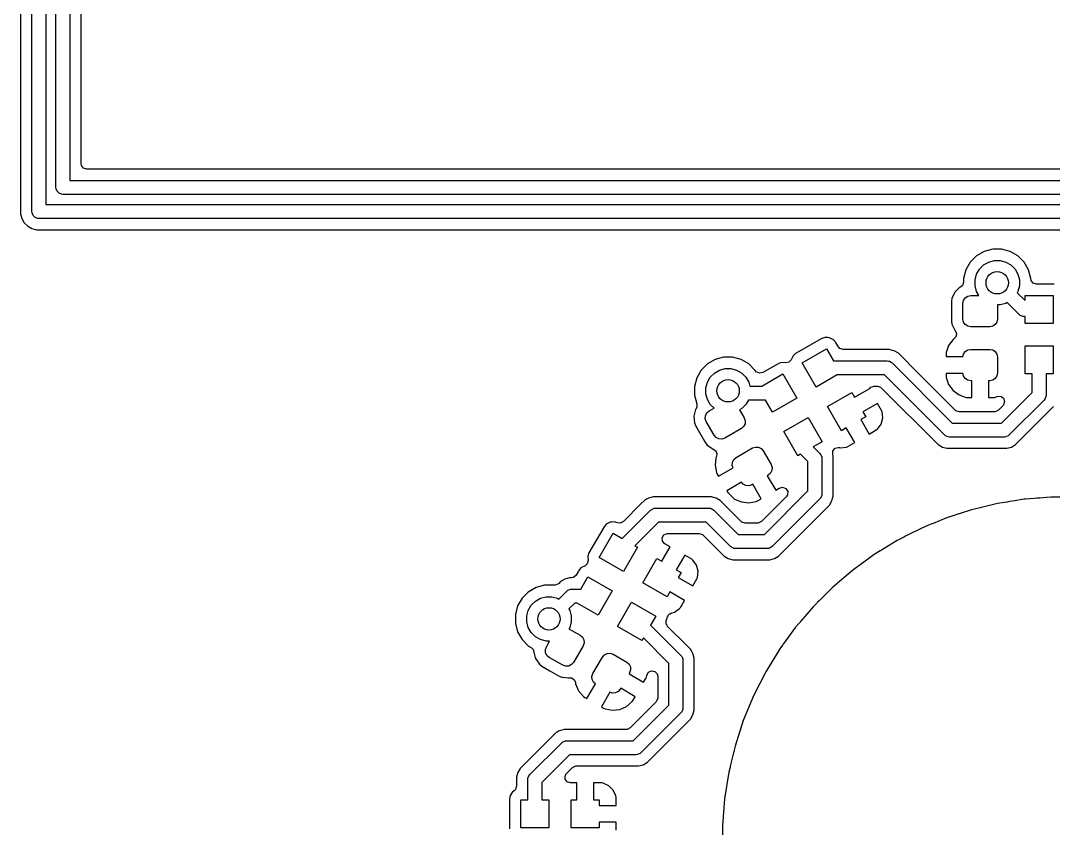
# Model space of a CAD drawing. Extents: x 0.79 to 7.64, y -5.35 to -0.98.
# Drawn here: x 6.432 to 7.158, y -4.874 to -4.307 of the extents above; entities that cross this region are included whole.
import ezdxf

# ---------------------------------------------------------------- set-up
doc = ezdxf.new("R2010")
doc.units = 0
doc.header["$MEASUREMENT"] = 0
doc.layers.add('BLACK', color=7, linetype='CONTINUOUS')

msp = doc.modelspace()

# ---------------------------------------------------------------- linework, layer by layer
at = {"layer": 'BLACK', "linetype": 'CONTINUOUS'}
for p, q in [((6.43207, -3.28178), (6.43207, -4.43926)), ((6.43996, -4.44094), (6.43996, -3.28346)), ((6.4498, -3.28839), (6.4498, -4.43602)), ((6.45689, -4.42402), (6.45689, -3.30039)), ((6.46673, -3.30531), (6.46673, -4.41909)), ((6.47463, -4.4073), (6.47463, -3.31711)), ((6.47482, -4.40851), (6.47463, -4.4073)), ((6.47623, -4.41046), (6.47482, -4.40851)), ((6.47852, -4.4112), (6.47623, -4.41046)), ((7.35484, -4.4112), (6.47852, -4.4112)), ((6.45698, -4.42498), (6.45689, -4.42402)), ((6.45772, -4.42675), (6.45698, -4.42498)), ((6.46673, -4.41909), (7.35315, -4.41909)), ((6.45908, -4.42811), (6.45772, -4.42675)), ((6.46085, -4.42884), (6.45908, -4.42811)), ((6.46181, -4.42894), (6.46085, -4.42884)), ((7.35111, -4.42894), (6.46181, -4.42894)), ((6.43207, -4.43926), (6.43207, -4.44263)), ((6.4498, -4.43602), (7.34614, -4.43602)), ((6.43207, -4.44263), (6.43294, -4.44589)), ((6.43294, -4.44589), (6.43463, -4.44881)), ((6.44006, -4.4419), (6.43996, -4.44094)), ((6.44079, -4.44368), (6.44006, -4.4419)), ((6.44215, -4.44504), (6.44079, -4.44368)), ((6.44392, -4.44577), (6.44215, -4.44504)), ((6.44488, -4.44587), (6.44392, -4.44577)), ((7.3441, -4.44587), (6.44488, -4.44587)), ((6.43463, -4.44881), (6.43701, -4.4512)), ((6.43701, -4.4512), (6.43994, -4.45289)), ((6.43994, -4.45289), (6.44319, -4.45376)), ((6.44319, -4.45376), (7.33921, -4.45376)), ((7.10914, -4.46899), (7.10375, -4.4721)), ((7.11515, -4.46737), (7.10914, -4.46899)), ((7.12137, -4.46737), (7.11515, -4.46737)), ((7.12739, -4.46899), (7.12137, -4.46737)), ((7.13278, -4.4721), (7.12739, -4.46899)), ((7.09934, -4.4765), (7.09623, -4.48189)), ((7.10375, -4.4721), (7.09934, -4.4765)), ((7.10867, -4.47852), (7.11224, -4.47647)), ((7.11224, -4.47647), (7.11621, -4.4754)), ((7.11621, -4.4754), (7.12032, -4.4754)), ((7.12032, -4.4754), (7.12429, -4.47647)), ((7.12429, -4.47647), (7.12785, -4.47852)), ((7.13718, -4.4765), (7.13278, -4.4721)), ((7.14029, -4.48189), (7.13718, -4.4765)), ((7.09623, -4.48189), (7.09462, -4.4879)), ((7.10371, -4.48499), (7.10577, -4.48143)), ((7.10577, -4.48143), (7.10867, -4.47852)), ((7.12785, -4.47852), (7.13076, -4.48143)), ((7.13076, -4.48143), (7.13281, -4.48499)), ((7.1419, -4.4879), (7.14029, -4.48189)), ((7.09462, -4.49056), (7.09388, -4.49285)), ((7.09462, -4.4879), (7.09462, -4.49056)), ((7.10265, -4.48896), (7.10371, -4.48499)), ((7.10265, -4.49307), (7.10265, -4.48896)), ((7.13281, -4.48499), (7.13388, -4.48896)), ((7.13388, -4.48896), (7.13388, -4.49307)), ((7.1419, -4.48821), (7.1419, -4.4879)), ((7.1419, -4.4879), (7.1419, -4.4879)), ((7.14209, -4.48941), (7.1419, -4.48821)), ((7.14351, -4.49136), (7.14209, -4.48941)), ((7.1458, -4.49211), (7.14351, -4.49136)), ((7.08846, -4.4977), (7.08646, -4.50199)), ((7.0918, -4.49436), (7.08846, -4.4977)), ((7.09237, -4.49409), (7.0918, -4.49436)), ((7.09388, -4.49285), (7.09237, -4.49409)), ((7.10371, -4.49704), (7.10265, -4.49307)), ((7.10542, -4.5), (7.10371, -4.49704)), ((7.13281, -4.49704), (7.13224, -4.49803)), ((7.13224, -4.49803), (7.1378, -4.50359)), ((7.13388, -4.49307), (7.13281, -4.49704)), ((7.15826, -4.49211), (7.1458, -4.49211)), ((7.08646, -4.50199), (7.0862, -4.50394)), ((7.0862, -4.50394), (7.0862, -4.51811)), ((7.08646, -4.50199), (7.08646, -4.50199)), ((7.09409, -4.50551), (7.09451, -4.5034)), ((7.09409, -4.51654), (7.09409, -4.50551)), ((7.09451, -4.5034), (7.09571, -4.50161)), ((7.09571, -4.50161), (7.0975, -4.50042)), ((7.0975, -4.50042), (7.09961, -4.5)), ((7.09961, -4.5), (7.10542, -4.5)), ((7.12429, -4.50556), (7.12032, -4.50663)), ((7.12528, -4.50499), (7.12429, -4.50556)), ((7.13361, -4.51332), (7.12528, -4.50499)), ((7.1378, -4.50359), (7.1378, -4.5)), ((7.1378, -4.5), (7.15748, -4.5)), ((7.15748, -4.5), (7.15748, -4.51969)), ((7.12032, -4.50663), (7.1185, -4.50663)), ((7.1185, -4.50663), (7.1185, -4.51654)), ((7.13435, -4.51393), (7.13361, -4.51332)), ((7.0862, -4.51811), (7.0862, -4.51811)), ((7.0862, -4.51811), (7.08646, -4.52006)), ((7.08646, -4.52006), (7.08646, -4.52006)), ((7.08646, -4.52006), (7.08846, -4.52434)), ((7.09451, -4.51864), (7.09409, -4.51654)), ((7.09571, -4.52043), (7.09451, -4.51864)), ((7.0975, -4.52163), (7.09571, -4.52043)), ((7.11689, -4.52043), (7.1151, -4.52163)), ((7.11808, -4.51864), (7.11689, -4.52043)), ((7.1185, -4.51654), (7.11808, -4.51864)), ((7.13561, -4.51445), (7.13435, -4.51393)), ((7.13435, -4.51393), (7.13435, -4.51393)), ((7.13613, -4.51467), (7.13561, -4.51445)), ((7.13709, -4.51476), (7.13613, -4.51467)), ((7.13613, -4.51467), (7.13613, -4.51467)), ((7.1378, -4.51476), (7.13709, -4.51476)), ((7.1378, -4.51969), (7.1378, -4.51476)), ((7.15748, -4.51969), (7.1378, -4.51969)), ((7.08846, -4.52434), (7.08846, -4.52434)), ((7.08846, -4.52434), (7.08846, -4.52434)), ((7.08846, -4.52434), (7.08851, -4.5244)), ((7.08851, -4.5244), (7.08856, -4.52449)), ((7.08856, -4.52449), (7.08865, -4.52462)), ((7.08865, -4.52462), (7.08863, -4.52464)), ((7.08863, -4.52464), (7.08961, -4.52655)), ((7.08961, -4.52655), (7.08923, -4.52892)), ((7.09961, -4.52205), (7.0975, -4.52163)), ((7.11299, -4.52205), (7.09961, -4.52205)), ((7.1151, -4.52163), (7.11299, -4.52205)), ((6.995, -4.53016), (6.97661, -4.54078)), ((6.99723, -4.5294), (6.995, -4.53016)), ((6.99931, -4.52954), (6.99723, -4.5294)), ((6.99723, -4.5294), (6.99723, -4.5294)), ((7.00036, -4.52961), (6.99931, -4.52954)), ((7.00318, -4.531), (7.00036, -4.52961)), ((7.00436, -4.53235), (7.00318, -4.531)), ((7.00472, -4.53276), (7.00436, -4.53235)), ((7.00519, -4.53357), (7.00472, -4.53276)), ((7.00663, -4.53607), (7.00519, -4.53357)), ((7.08722, -4.53092), (7.08412, -4.53512)), ((7.08807, -4.53029), (7.08722, -4.53092)), ((7.08722, -4.53092), (7.08722, -4.53092)), ((7.08923, -4.52892), (7.08807, -4.53029)), ((6.97484, -4.54233), (6.97419, -4.54366)), ((6.97661, -4.54078), (6.97484, -4.54233)), ((6.98123, -4.54723), (6.99828, -4.53738)), ((6.99828, -4.53738), (7.0032, -4.54591)), ((7.00771, -4.53727), (7.00663, -4.53607)), ((7.01001, -4.53801), (7.00771, -4.53727)), ((7.04267, -4.53801), (7.01001, -4.53801)), ((7.04467, -4.53855), (7.04267, -4.53801)), ((7.04267, -4.53801), (7.04267, -4.53801)), ((7.04593, -4.53889), (7.04467, -4.53855)), ((7.04885, -4.54057), (7.04593, -4.53889)), ((7.04593, -4.53889), (7.04593, -4.53889)), ((7.04885, -4.54057), (7.04885, -4.54057)), ((7.06301, -4.55472), (7.04886, -4.54057)), ((7.04886, -4.54057), (7.04885, -4.54057)), ((7.08239, -4.54005), (7.08228, -4.54122)), ((7.08228, -4.54122), (7.08228, -4.54291)), ((7.08412, -4.53512), (7.08239, -4.54005)), ((7.09417, -4.54291), (7.09451, -4.5412)), ((7.09451, -4.5412), (7.09571, -4.53941)), ((7.09571, -4.53941), (7.0975, -4.53821)), ((7.0975, -4.53821), (7.09961, -4.5378)), ((7.09961, -4.5378), (7.11299, -4.5378)), ((7.11299, -4.5378), (7.1151, -4.53821)), ((7.1151, -4.53821), (7.11689, -4.53941)), ((7.11689, -4.53941), (7.11808, -4.5412)), ((7.11808, -4.5412), (7.1185, -4.54331)), ((7.1378, -4.55512), (7.1378, -4.53543)), ((7.1378, -4.53543), (7.15748, -4.53543)), ((7.15748, -4.53543), (7.15748, -4.55512)), ((6.91462, -4.54801), (6.91022, -4.55241)), ((6.92001, -4.5449), (6.91462, -4.54801)), ((6.92602, -4.54329), (6.92001, -4.5449)), ((6.93225, -4.54329), (6.92602, -4.54329)), ((6.93826, -4.5449), (6.93225, -4.54329)), ((6.94365, -4.54801), (6.93826, -4.5449)), ((6.94805, -4.55241), (6.94365, -4.54801)), ((6.96432, -4.54788), (6.95353, -4.5541)), ((6.96654, -4.54712), (6.96432, -4.54788)), ((6.96969, -4.54733), (6.96654, -4.54712)), ((6.96654, -4.54712), (6.96654, -4.54712)), ((6.97176, -4.54689), (6.96969, -4.54733)), ((6.97345, -4.54516), (6.97176, -4.54689)), ((6.97419, -4.54366), (6.97345, -4.54516)), ((6.99107, -4.56427), (6.98123, -4.54723)), ((7.0032, -4.54591), (7.04099, -4.54591)), ((7.04099, -4.54591), (7.04195, -4.546)), ((7.04195, -4.546), (7.04195, -4.546)), ((7.04195, -4.546), (7.04247, -4.54622)), ((7.04247, -4.54622), (7.04372, -4.54674)), ((7.04372, -4.54674), (7.04372, -4.54674)), ((7.04372, -4.54674), (7.04447, -4.54735)), ((7.04447, -4.54735), (7.08668, -4.58957)), ((7.08228, -4.54291), (7.08228, -4.54291)), ((7.08228, -4.54291), (7.09417, -4.54291)), ((7.1185, -4.54331), (7.1185, -4.55433)), ((6.91022, -4.55241), (6.9071, -4.5578)), ((6.91664, -4.55734), (6.91955, -4.55444)), ((6.91955, -4.55444), (6.92311, -4.55238)), ((6.92311, -4.55238), (6.92708, -4.55132)), ((6.92708, -4.55132), (6.93119, -4.55132)), ((6.93119, -4.55132), (6.93516, -4.55238)), ((6.93516, -4.55238), (6.93872, -4.55444)), ((6.93872, -4.55444), (6.94163, -4.55734)), ((6.9482, -4.55268), (6.94805, -4.55241)), ((6.94897, -4.55363), (6.9482, -4.55268)), ((6.95117, -4.5546), (6.94897, -4.55363)), ((6.95353, -4.5541), (6.95117, -4.5546)), ((6.95283, -4.56362), (6.96759, -4.5551)), ((6.96759, -4.5551), (6.97743, -4.57215)), ((7.00583, -4.55575), (6.99107, -4.56427)), ((7.03895, -4.55575), (7.00583, -4.55575)), ((7.08117, -4.59797), (7.03895, -4.55575)), ((7.07661, -4.56833), (7.06301, -4.55472)), ((7.09417, -4.55472), (7.08228, -4.55472)), ((7.08228, -4.55472), (7.08228, -4.55472)), ((7.08228, -4.55472), (7.08228, -4.55642)), ((7.08228, -4.55642), (7.08239, -4.55759)), ((7.09451, -4.55644), (7.09417, -4.55472)), ((7.09571, -4.55823), (7.09451, -4.55644)), ((7.11808, -4.55644), (7.11689, -4.55823)), ((7.1185, -4.55433), (7.11808, -4.55644)), ((7.14272, -4.55512), (7.1378, -4.55512)), ((7.14272, -4.56804), (7.14272, -4.55512)), ((7.15748, -4.55512), (7.15256, -4.55512)), ((7.15256, -4.55512), (7.15256, -4.57008)), ((6.9071, -4.5578), (6.90549, -4.56382)), ((6.90549, -4.56382), (6.90549, -4.57004)), ((6.91352, -4.56487), (6.91458, -4.5609)), ((6.91458, -4.5609), (6.91664, -4.55734)), ((6.94163, -4.55734), (6.94368, -4.5609)), ((6.94368, -4.5609), (6.94441, -4.56362)), ((6.94441, -4.56362), (6.95283, -4.56362)), ((7.02941, -4.56439), (7.03046, -4.56405)), ((7.03046, -4.56405), (7.03149, -4.56365)), ((7.03149, -4.56365), (7.0317, -4.56364)), ((7.0317, -4.56364), (7.03406, -4.56364)), ((7.03406, -4.56364), (7.03635, -4.56439)), ((7.08239, -4.55759), (7.08239, -4.55759)), ((7.08239, -4.55759), (7.08412, -4.56252)), ((7.08412, -4.56252), (7.08722, -4.56672)), ((7.0975, -4.55942), (7.09571, -4.55823)), ((7.09961, -4.55984), (7.0975, -4.55942)), ((7.10039, -4.55984), (7.09961, -4.55984)), ((7.10039, -4.57165), (7.10039, -4.55984)), ((7.11299, -4.55984), (7.1122, -4.55984)), ((7.1122, -4.55984), (7.1122, -4.57165)), ((7.1151, -4.55942), (7.11299, -4.55984)), ((7.11689, -4.55823), (7.1151, -4.55942)), ((6.90549, -4.57004), (6.9071, -4.57605)), ((6.91352, -4.56898), (6.91352, -4.56487)), ((6.91458, -4.57296), (6.91352, -4.56898)), ((6.99895, -4.57791), (7.01599, -4.56807)), ((7.01599, -4.56807), (7.01796, -4.57148)), ((7.01796, -4.57148), (7.02878, -4.56524)), ((7.02878, -4.56524), (7.02925, -4.56451)), ((7.02925, -4.56451), (7.02934, -4.56447)), ((7.02934, -4.56447), (7.02941, -4.56439)), ((7.03635, -4.56439), (7.03682, -4.56479)), ((7.03682, -4.56479), (7.07678, -4.60474)), ((7.08881, -4.58053), (7.07661, -4.56833)), ((7.08722, -4.56672), (7.08722, -4.56672)), ((7.08722, -4.56672), (7.09142, -4.56982)), ((7.09142, -4.56982), (7.09635, -4.57154)), ((7.11625, -4.57154), (7.11828, -4.57083)), ((7.11828, -4.57083), (7.12069, -4.57078)), ((7.12069, -4.57078), (7.12267, -4.57215)), ((7.12119, -4.58957), (7.14272, -4.56804)), ((7.15246, -4.57104), (7.15221, -4.57165)), ((7.15256, -4.57008), (7.15246, -4.57104)), ((7.15246, -4.57104), (7.15246, -4.57104)), ((6.90722, -4.57828), (6.90662, -4.57961)), ((6.90717, -4.5763), (6.90707, -4.57633)), ((6.90707, -4.57633), (6.90722, -4.57828)), ((6.9071, -4.57605), (6.9071, -4.57605)), ((6.9071, -4.57605), (6.90717, -4.5763)), ((6.91664, -4.57652), (6.91458, -4.57296)), ((6.91925, -4.57913), (6.91664, -4.57652)), ((6.94163, -4.57652), (6.93872, -4.57942)), ((6.94339, -4.57347), (6.94163, -4.57652)), ((6.95546, -4.57347), (6.94339, -4.57347)), ((6.96039, -4.58199), (6.95546, -4.57347)), ((6.97743, -4.57215), (6.96039, -4.58199)), ((7.00879, -4.59496), (6.99895, -4.57791)), ((7.0341, -4.5758), (7.02387, -4.58171)), ((7.03695, -4.58074), (7.0341, -4.5758)), ((7.09635, -4.57154), (7.09752, -4.57165)), ((7.09752, -4.57165), (7.10039, -4.57165)), ((7.10039, -4.57165), (7.10039, -4.57165)), ((7.1122, -4.57165), (7.1122, -4.57165)), ((7.1122, -4.57165), (7.11508, -4.57165)), ((7.11508, -4.57165), (7.11625, -4.57154)), ((7.11625, -4.57154), (7.11625, -4.57154)), ((7.12233, -4.57727), (7.11906, -4.58053)), ((7.12277, -4.57673), (7.12233, -4.57727)), ((7.12267, -4.57215), (7.12347, -4.57442)), ((7.12347, -4.57442), (7.12277, -4.57673)), ((7.15112, -4.57356), (7.12671, -4.59797)), ((7.1311, -4.60474), (7.15789, -4.57795)), ((7.15173, -4.57281), (7.15112, -4.57356)), ((7.15221, -4.57165), (7.15173, -4.57281)), ((7.15173, -4.57281), (7.15173, -4.57281)), ((6.90628, -4.58011), (6.90505, -4.58467)), ((6.90505, -4.58467), (6.90546, -4.58938)), ((6.90662, -4.57961), (6.90628, -4.58011)), ((6.90628, -4.58011), (6.90628, -4.58011)), ((6.91315, -4.58658), (6.91329, -4.58443)), ((6.91329, -4.58443), (6.91424, -4.5825)), ((6.91424, -4.5825), (6.91586, -4.58108)), ((6.91586, -4.58108), (6.91925, -4.57913)), ((6.93872, -4.57942), (6.93722, -4.58029)), ((6.93722, -4.58029), (6.94049, -4.58596)), ((6.96826, -4.59563), (6.98531, -4.58579)), ((6.98531, -4.58579), (6.99515, -4.60283)), ((7.02584, -4.58512), (7.02243, -4.58709)), ((7.02387, -4.58171), (7.02584, -4.58512)), ((7.03734, -4.58165), (7.03695, -4.58074)), ((7.03782, -4.58604), (7.03734, -4.58165)), ((7.03734, -4.58165), (7.03734, -4.58165)), ((7.08928, -4.58093), (7.08881, -4.58053)), ((7.09157, -4.58167), (7.08928, -4.58093)), ((7.11631, -4.58167), (7.09157, -4.58167)), ((7.11692, -4.58163), (7.11631, -4.58167)), ((7.11906, -4.58053), (7.11692, -4.58163)), ((6.90546, -4.58938), (6.90546, -4.58938)), ((6.90546, -4.58938), (6.90622, -4.5912)), ((6.90622, -4.5912), (6.90622, -4.5912)), ((6.90622, -4.5912), (6.91259, -4.60223)), ((6.91384, -4.58861), (6.91315, -4.58658)), ((6.91935, -4.59816), (6.91384, -4.58861)), ((6.94009, -4.59207), (6.93847, -4.59349)), ((6.94104, -4.59014), (6.94009, -4.59207)), ((6.94049, -4.58596), (6.94118, -4.58799)), ((6.94118, -4.58799), (6.94104, -4.59014)), ((7.0122, -4.59299), (7.00879, -4.59496)), ((7.0181, -4.60322), (7.0122, -4.59299)), ((7.02243, -4.58709), (7.02833, -4.59731)), ((7.03407, -4.59387), (7.03667, -4.59031)), ((7.03667, -4.59031), (7.03782, -4.58604)), ((7.03667, -4.59031), (7.03667, -4.59031)), ((7.03782, -4.58604), (7.03782, -4.58604)), ((7.08668, -4.58957), (7.12119, -4.58957)), ((6.92077, -4.59978), (6.91935, -4.59816)), ((6.9227, -4.60073), (6.92077, -4.59978)), ((6.92688, -4.60018), (6.92484, -4.60087)), ((6.93847, -4.59349), (6.92688, -4.60018)), ((6.9781, -4.61268), (6.96826, -4.59563)), ((7.02833, -4.59731), (7.03327, -4.59446)), ((7.03327, -4.59446), (7.03407, -4.59387)), ((7.08191, -4.59858), (7.08117, -4.59797)), ((7.08315, -4.59909), (7.08191, -4.59858)), ((7.08191, -4.59858), (7.08191, -4.59858)), ((7.08369, -4.59931), (7.08315, -4.59909)), ((7.08465, -4.59941), (7.08369, -4.59931)), ((7.08369, -4.59931), (7.08369, -4.59931)), ((7.12323, -4.59941), (7.08465, -4.59941)), ((7.12419, -4.59931), (7.12323, -4.59941)), ((7.12472, -4.59909), (7.12419, -4.59931)), ((7.12419, -4.59931), (7.12419, -4.59931)), ((7.12596, -4.59858), (7.12472, -4.59909)), ((7.12671, -4.59797), (7.12596, -4.59858)), ((7.12596, -4.59858), (7.12596, -4.59858)), ((6.91259, -4.60223), (6.9133, -4.60347)), ((6.9133, -4.60347), (6.9145, -4.60503)), ((6.9145, -4.60503), (6.91837, -4.60774)), ((6.92484, -4.60087), (6.9227, -4.60073)), ((6.93475, -4.61382), (6.94635, -4.60712)), ((6.94635, -4.60712), (6.94838, -4.60643)), ((6.94838, -4.60643), (6.95053, -4.60657)), ((6.95053, -4.60657), (6.95246, -4.60752)), ((6.95246, -4.60752), (6.95388, -4.60914)), ((6.99515, -4.60283), (6.98896, -4.60641)), ((6.98896, -4.60641), (6.99364, -4.61109)), ((7.00275, -4.60918), (7.00427, -4.60731)), ((7.00427, -4.60731), (7.0066, -4.60669)), ((7.0066, -4.60669), (7.0074, -4.60682)), ((7.0074, -4.60682), (7.00786, -4.60694)), ((7.00786, -4.60694), (7.01225, -4.60647)), ((7.00786, -4.60694), (7.00786, -4.60694)), ((7.01225, -4.60647), (7.01317, -4.60607)), ((7.01225, -4.60647), (7.01225, -4.60647)), ((7.01317, -4.60607), (7.0181, -4.60322)), ((7.07678, -4.60474), (7.07678, -4.60474)), ((7.07678, -4.60474), (7.07678, -4.60474)), ((7.07678, -4.60474), (7.07678, -4.60474)), ((7.07678, -4.60474), (7.0797, -4.60643)), ((7.0797, -4.60643), (7.0797, -4.60643)), ((7.0797, -4.60643), (7.0797, -4.60643)), ((7.0797, -4.60643), (7.0797, -4.60643)), ((7.0797, -4.60643), (7.08296, -4.6073)), ((7.08296, -4.6073), (7.08296, -4.6073)), ((7.08296, -4.6073), (7.12492, -4.6073)), ((7.12492, -4.6073), (7.12817, -4.60643)), ((7.12492, -4.6073), (7.12492, -4.6073)), ((7.12817, -4.60643), (7.1311, -4.60474)), ((7.12817, -4.60643), (7.12817, -4.60643)), ((7.12817, -4.60643), (7.12817, -4.60643)), ((7.1311, -4.60474), (7.1311, -4.60474)), ((7.1311, -4.60474), (7.1311, -4.60474)), ((6.91837, -4.60774), (6.91845, -4.60776)), ((6.91845, -4.60776), (6.91853, -4.60782)), ((6.91853, -4.60782), (6.91868, -4.60789)), ((6.91868, -4.60789), (6.91867, -4.60791)), ((6.91867, -4.60791), (6.92047, -4.60907)), ((6.92059, -4.61406), (6.92, -4.61924)), ((6.92047, -4.60907), (6.92133, -4.61132)), ((6.92101, -4.61309), (6.92059, -4.61406)), ((6.92059, -4.61406), (6.92059, -4.61406)), ((6.92133, -4.61132), (6.92101, -4.61309)), ((6.93314, -4.61523), (6.93475, -4.61382)), ((6.95388, -4.60914), (6.95939, -4.61869)), ((6.98013, -4.6115), (6.9781, -4.61268)), ((6.98524, -4.61661), (6.98013, -4.6115)), ((6.99364, -4.61109), (6.99425, -4.61183)), ((6.99425, -4.61183), (6.99425, -4.61183)), ((6.99425, -4.61183), (6.99498, -4.61361)), ((6.99498, -4.61361), (6.99508, -4.61457)), ((6.99508, -4.61457), (6.99508, -4.63937)), ((7.00263, -4.61159), (7.00275, -4.60918)), ((7.00297, -4.61288), (7.00263, -4.61159)), ((7.00297, -4.63768), (7.00297, -4.61288)), ((6.92, -4.61924), (6.92, -4.61924)), ((6.92, -4.61924), (6.92098, -4.62438)), ((6.92231, -4.62691), (6.93261, -4.62097)), ((6.93205, -4.61931), (6.93219, -4.61716)), ((6.93261, -4.62097), (6.93205, -4.61931)), ((6.93219, -4.61716), (6.93314, -4.61523)), ((6.95939, -4.61869), (6.96008, -4.62072)), ((6.96008, -4.62072), (6.95994, -4.62287)), ((6.98524, -4.63733), (6.98524, -4.61661)), ((6.92098, -4.62438), (6.92147, -4.62544)), ((6.92147, -4.62544), (6.92231, -4.62691)), ((6.95737, -4.62622), (6.95669, -4.62661)), ((6.95669, -4.62661), (6.96259, -4.63684)), ((6.95899, -4.6248), (6.95737, -4.62622)), ((6.95994, -4.62287), (6.95899, -4.6248)), ((6.93851, -4.63119), (6.92822, -4.63714)), ((6.93967, -4.63251), (6.93851, -4.63119)), ((6.9416, -4.63346), (6.93967, -4.63251)), ((6.94374, -4.6336), (6.9416, -4.63346)), ((6.94578, -4.63291), (6.94374, -4.6336)), ((6.94646, -4.63252), (6.94578, -4.63291)), ((6.95237, -4.64274), (6.94646, -4.63252)), ((6.96259, -4.63684), (6.96508, -4.6354)), ((6.96508, -4.6354), (6.96514, -4.63536)), ((6.96514, -4.63536), (6.96515, -4.63536)), ((6.96515, -4.63536), (6.96516, -4.63536)), ((6.96516, -4.63536), (6.96747, -4.63475)), ((6.96516, -4.63536), (6.96516, -4.63536)), ((6.96747, -4.63475), (6.96972, -4.63563)), ((6.96972, -4.63563), (6.97102, -4.63766)), ((6.87186, -4.64319), (6.87033, -4.64408)), ((6.87326, -4.64239), (6.87186, -4.64319)), ((6.87652, -4.64152), (6.87326, -4.64239)), ((6.87326, -4.64239), (6.87326, -4.64239)), ((6.87989, -4.64152), (6.87652, -4.64152)), ((6.87652, -4.64152), (6.87652, -4.64152)), ((6.88013, -4.64152), (6.87989, -4.64152)), ((6.91744, -4.64152), (6.88013, -4.64152)), ((6.88013, -4.64152), (6.88013, -4.64152)), ((6.91896, -4.64193), (6.91744, -4.64152)), ((6.91744, -4.64152), (6.91744, -4.64152)), ((6.92069, -4.64239), (6.91896, -4.64193)), ((6.92349, -4.64401), (6.92069, -4.64239)), ((6.92069, -4.64239), (6.92069, -4.64239)), ((6.92822, -4.63714), (6.92899, -4.63848)), ((6.92899, -4.63848), (6.93249, -4.64193)), ((6.93249, -4.64193), (6.9337, -4.64297)), ((6.9337, -4.64297), (6.9337, -4.64297)), ((6.9337, -4.64297), (6.93849, -4.64506)), ((6.94988, -4.64418), (6.95237, -4.64274)), ((6.95237, -4.64274), (6.95237, -4.64274)), ((6.97, -4.6414), (6.95253, -4.65888)), ((6.95465, -4.66791), (6.98524, -4.63733)), ((6.99364, -4.64285), (6.96017, -4.67631)), ((6.96259, -4.63684), (6.96259, -4.63684)), ((6.97088, -4.64006), (6.97, -4.6414)), ((6.97102, -4.63766), (6.97088, -4.64006)), ((6.99425, -4.6421), (6.99364, -4.64285)), ((6.99498, -4.64033), (6.99425, -4.6421)), ((6.99508, -4.63937), (6.99498, -4.64033)), ((6.99498, -4.64033), (6.99498, -4.64033)), ((7.0021, -4.64432), (7.00234, -4.64342)), ((7.00234, -4.64342), (7.00297, -4.64106)), ((7.00297, -4.64106), (7.00297, -4.63768)), ((7.00297, -4.63768), (7.00297, -4.63768)), ((7.1371, -4.64319), (7.12896, -4.64448)), ((7.13822, -4.64311), (7.1371, -4.64319)), ((7.1371, -4.64319), (7.1371, -4.64319)), ((7.1371, -4.64319), (7.1371, -4.64319)), ((7.14413, -4.64264), (7.13822, -4.64311)), ((7.14421, -4.64263), (7.14413, -4.64264)), ((7.14413, -4.64264), (7.14413, -4.64264)), ((7.14602, -4.64241), (7.14421, -4.64263)), ((7.14804, -4.64233), (7.14602, -4.64241)), ((7.14812, -4.64233), (7.14804, -4.64233)), ((7.15276, -4.64196), (7.14812, -4.64233)), ((7.15592, -4.64171), (7.15276, -4.64196)), ((7.16342, -4.64171), (7.15592, -4.64171)), ((6.8548, -4.67077), (6.87472, -4.65085)), ((6.86795, -4.64646), (6.85554, -4.65887)), ((6.87033, -4.64408), (6.86795, -4.64646)), ((6.86795, -4.64646), (6.86795, -4.64646)), ((6.86795, -4.64646), (6.86795, -4.64646)), ((6.86795, -4.64646), (6.86795, -4.64646)), ((6.87472, -4.65085), (6.87547, -4.65024)), ((6.87547, -4.65024), (6.87724, -4.6495)), ((6.87724, -4.6495), (6.8782, -4.64941)), ((6.87724, -4.6495), (6.87724, -4.6495)), ((6.8782, -4.64941), (6.91575, -4.64941)), ((6.91575, -4.64941), (6.91671, -4.6495)), ((6.91671, -4.6495), (6.91671, -4.6495)), ((6.91671, -4.6495), (6.91723, -4.64972)), ((6.91723, -4.64972), (6.91848, -4.65024)), ((6.91848, -4.65024), (6.91848, -4.65024)), ((6.91848, -4.65024), (6.91923, -4.65085)), ((6.91923, -4.65085), (6.93629, -4.66791)), ((6.92362, -4.64408), (6.92349, -4.64401)), ((6.92349, -4.64401), (6.92349, -4.64401)), ((6.9271, -4.64756), (6.92362, -4.64408)), ((6.93842, -4.65888), (6.9271, -4.64756)), ((6.93849, -4.64506), (6.94368, -4.64564)), ((6.94368, -4.64564), (6.94881, -4.64467)), ((6.94368, -4.64564), (6.94368, -4.64564)), ((6.94881, -4.64467), (6.94988, -4.64418)), ((6.94881, -4.64467), (6.94881, -4.64467)), ((6.94988, -4.64418), (6.94988, -4.64418)), ((6.96456, -4.68309), (6.99803, -4.64962)), ((6.99803, -4.64962), (7.00041, -4.64724)), ((6.99803, -4.64962), (6.99803, -4.64962)), ((7.00041, -4.64724), (7.0021, -4.64432)), ((7.10011, -4.65055), (7.09142, -4.65338)), ((7.10625, -4.64908), (7.10011, -4.65055)), ((7.10011, -4.65055), (7.10011, -4.65055)), ((7.10634, -4.64906), (7.10625, -4.64908)), ((7.10625, -4.64908), (7.10625, -4.64908)), ((7.10786, -4.64862), (7.10634, -4.64906)), ((7.10996, -4.64819), (7.10786, -4.64862)), ((7.11002, -4.64817), (7.10996, -4.64819)), ((7.11846, -4.64615), (7.11002, -4.64817)), ((7.11002, -4.64817), (7.11002, -4.64817)), ((7.12505, -4.6451), (7.11846, -4.64615)), ((7.11846, -4.64615), (7.11846, -4.64615)), ((7.12514, -4.64509), (7.12505, -4.6451)), ((7.12505, -4.6451), (7.12505, -4.6451)), ((7.12505, -4.6451), (7.12505, -4.6451)), ((7.12681, -4.64475), (7.12514, -4.64509)), ((7.12889, -4.64449), (7.12681, -4.64475)), ((7.12896, -4.64448), (7.12889, -4.64449)), ((7.12896, -4.64448), (7.12896, -4.64448)), ((7.08216, -4.65638), (7.07327, -4.66007)), ((7.08783, -4.65454), (7.08216, -4.65638)), ((7.08792, -4.65451), (7.08783, -4.65454)), ((7.08927, -4.654), (7.08792, -4.65451)), ((7.09136, -4.65339), (7.08927, -4.654)), ((7.09142, -4.65338), (7.09136, -4.65339)), ((7.09142, -4.65338), (7.09142, -4.65338)), ((6.84196, -4.66246), (6.83134, -4.68085)), ((6.84351, -4.66069), (6.84196, -4.66246)), ((6.84632, -4.6593), (6.84351, -4.66069)), ((6.84711, -4.65925), (6.84632, -4.6593)), ((6.84632, -4.6593), (6.84632, -4.6593)), ((6.84946, -4.6591), (6.84711, -4.65925)), ((6.85051, -4.65945), (6.84946, -4.6591)), ((6.84946, -4.6591), (6.84946, -4.6591)), ((6.84946, -4.6591), (6.84946, -4.6591)), ((6.85153, -4.6598), (6.85051, -4.65945)), ((6.8534, -4.65996), (6.85153, -4.6598)), ((6.85554, -4.65887), (6.8534, -4.65996)), ((6.88024, -4.65925), (6.86363, -4.67587)), ((6.91371, -4.65925), (6.88024, -4.65925)), ((6.93077, -4.67631), (6.91371, -4.65925)), ((6.93888, -4.65928), (6.93842, -4.65888)), ((6.94117, -4.66002), (6.93888, -4.65928)), ((6.94977, -4.66002), (6.94117, -4.66002)), ((6.95038, -4.65997), (6.94977, -4.66002)), ((6.95253, -4.65888), (6.95038, -4.65997)), ((7.06472, -4.66361), (7.05568, -4.66821)), ((7.06991, -4.66146), (7.06472, -4.66361)), ((7.07001, -4.66142), (7.06991, -4.66146)), ((7.06991, -4.66146), (7.06991, -4.66146)), ((7.07118, -4.66086), (7.07001, -4.66142)), ((7.07321, -4.66009), (7.07118, -4.66086)), ((7.07327, -4.66007), (7.07321, -4.66009)), ((7.07327, -4.66007), (7.07327, -4.66007)), ((6.83857, -4.68413), (6.84841, -4.66708)), ((6.84841, -4.66708), (6.8548, -4.67077)), ((6.88288, -4.67023), (6.88408, -4.66815)), ((6.88313, -4.67263), (6.88288, -4.67023)), ((6.88474, -4.67442), (6.88313, -4.67263)), ((6.88408, -4.66815), (6.88629, -4.66717)), ((6.88629, -4.66717), (6.88669, -4.66715)), ((6.88669, -4.66715), (6.90883, -4.66715)), ((6.90883, -4.66715), (6.91112, -4.66789)), ((6.91112, -4.66789), (6.91158, -4.66829)), ((6.91158, -4.66829), (6.924, -4.6807)), ((6.93629, -4.66791), (6.95465, -4.66791)), ((7.04791, -4.67217), (7.03877, -4.67777)), ((7.05261, -4.66978), (7.04791, -4.67217)), ((7.05271, -4.66973), (7.05261, -4.66978)), ((7.05261, -4.66978), (7.05261, -4.66978)), ((7.0537, -4.66915), (7.05271, -4.66973)), ((7.05563, -4.66824), (7.0537, -4.66915)), ((7.05568, -4.66821), (7.05563, -4.66824)), ((7.05568, -4.66821), (7.05568, -4.66821)), ((6.86546, -4.67692), (6.85561, -4.69397)), ((6.86363, -4.67587), (6.86546, -4.67692)), ((6.8825, -4.68676), (6.88841, -4.67653)), ((6.88841, -4.67653), (6.88474, -4.67442)), ((6.93152, -4.67693), (6.93077, -4.67631)), ((6.93256, -4.67736), (6.93152, -4.67693)), ((6.93152, -4.67693), (6.93152, -4.67693)), ((6.93329, -4.67766), (6.93256, -4.67736)), ((6.93425, -4.67776), (6.93329, -4.67766)), ((6.93329, -4.67766), (6.93329, -4.67766)), ((6.95669, -4.67776), (6.93425, -4.67776)), ((6.95765, -4.67766), (6.95669, -4.67776)), ((6.95817, -4.67745), (6.95765, -4.67766)), ((6.95765, -4.67766), (6.95765, -4.67766)), ((6.95943, -4.67693), (6.95817, -4.67745)), ((6.96017, -4.67631), (6.95943, -4.67693)), ((6.95943, -4.67693), (6.95943, -4.67693)), ((7.03604, -4.67945), (7.03182, -4.68204)), ((7.03613, -4.67939), (7.03604, -4.67945)), ((7.03604, -4.67945), (7.03604, -4.67945)), ((7.03695, -4.67883), (7.03613, -4.67939)), ((7.03873, -4.6778), (7.03695, -4.67883)), ((7.03877, -4.67777), (7.03873, -4.6778)), ((7.03877, -4.67777), (7.03877, -4.67777)), ((6.83079, -4.68623), (6.8302, -4.68856)), ((6.83134, -4.68085), (6.83059, -4.68308)), ((6.83059, -4.68308), (6.83059, -4.68308)), ((6.83059, -4.68308), (6.83079, -4.68623)), ((6.85561, -4.69397), (6.83857, -4.68413)), ((6.86925, -4.70184), (6.87909, -4.68479)), ((6.87909, -4.68479), (6.8825, -4.68676)), ((6.89864, -4.68244), (6.89273, -4.69267)), ((6.90357, -4.68529), (6.89864, -4.68244)), ((6.89864, -4.68244), (6.89864, -4.68244)), ((6.90437, -4.68588), (6.90357, -4.68529)), ((6.90357, -4.68529), (6.90357, -4.68529)), ((6.90698, -4.68945), (6.90437, -4.68588)), ((6.90437, -4.68588), (6.90437, -4.68588)), ((6.924, -4.6807), (6.924, -4.6807)), ((6.924, -4.6807), (6.92533, -4.68204)), ((6.92533, -4.68204), (6.92638, -4.68309)), ((6.92638, -4.68309), (6.92931, -4.68478)), ((6.92931, -4.68478), (6.93256, -4.68565)), ((6.93256, -4.68565), (6.93256, -4.68565)), ((6.93256, -4.68565), (6.95838, -4.68565)), ((6.95838, -4.68565), (6.96164, -4.68478)), ((6.95838, -4.68565), (6.95838, -4.68565)), ((6.96164, -4.68478), (6.96456, -4.68309)), ((6.96164, -4.68478), (6.96164, -4.68478)), ((6.96164, -4.68478), (6.96164, -4.68478)), ((6.96456, -4.68309), (6.96456, -4.68309)), ((6.96456, -4.68309), (6.96456, -4.68309)), ((7.03182, -4.68204), (7.02265, -4.6887)), ((6.82392, -4.69371), (6.82234, -4.69645)), ((6.82424, -4.69314), (6.82392, -4.69371)), ((6.82579, -4.69138), (6.82424, -4.69314)), ((6.82863, -4.68998), (6.82579, -4.69138)), ((6.8302, -4.68856), (6.82863, -4.68998)), ((6.89273, -4.69267), (6.89614, -4.69464)), ((6.89614, -4.69464), (6.89417, -4.69805)), ((6.90812, -4.69371), (6.90698, -4.68945)), ((6.90765, -4.6981), (6.90812, -4.69371)), ((6.90812, -4.69371), (6.90812, -4.69371)), ((7.01655, -4.69313), (7.00741, -4.70093)), ((7.02029, -4.69041), (7.01655, -4.69313)), ((7.01655, -4.69313), (7.01655, -4.69313)), ((7.02038, -4.69034), (7.02029, -4.69041)), ((7.02102, -4.68982), (7.02038, -4.69034)), ((7.02261, -4.68873), (7.02102, -4.68982)), ((7.02265, -4.6887), (7.02261, -4.68873)), ((6.81146, -4.70095), (6.8099, -4.70252)), ((6.8115, -4.70093), (6.81146, -4.70095)), ((6.81438, -4.69927), (6.8115, -4.70093)), ((6.81764, -4.69839), (6.81438, -4.69927)), ((6.81438, -4.69927), (6.81438, -4.69927)), ((6.81896, -4.69839), (6.81764, -4.69839)), ((6.82055, -4.69806), (6.81896, -4.69839)), ((6.82234, -4.69645), (6.82055, -4.69806)), ((6.82577, -4.70629), (6.83069, -4.69776)), ((6.83069, -4.69776), (6.84774, -4.70761)), ((6.8863, -4.71168), (6.86925, -4.70184)), ((6.89417, -4.69805), (6.9044, -4.70395)), ((6.9044, -4.70395), (6.90725, -4.69902)), ((6.90725, -4.69902), (6.90765, -4.6981)), ((6.90725, -4.69902), (6.90725, -4.69902)), ((6.90765, -4.6981), (6.90765, -4.6981)), ((7.00737, -4.70096), (7.00604, -4.70206)), ((7.00741, -4.70093), (7.00737, -4.70096)), ((7.00741, -4.70093), (7.00741, -4.70093)), ((6.78878, -4.70832), (6.78438, -4.71272)), ((6.79418, -4.70521), (6.78878, -4.70832)), ((6.80019, -4.70359), (6.79418, -4.70521)), ((6.80641, -4.70359), (6.80019, -4.70359)), ((6.80663, -4.70362), (6.80641, -4.70359)), ((6.80641, -4.70359), (6.80641, -4.70359)), ((6.80775, -4.70361), (6.80663, -4.70362)), ((6.8099, -4.70252), (6.80775, -4.70361)), ((6.81032, -4.71326), (6.81585, -4.70773)), ((6.81585, -4.70773), (6.81659, -4.70712)), ((6.81659, -4.70712), (6.81837, -4.70638)), ((6.81837, -4.70638), (6.81933, -4.70629)), ((6.81933, -4.70629), (6.82577, -4.70629)), ((6.84774, -4.70761), (6.8379, -4.72465)), ((6.88827, -4.70828), (6.8863, -4.71168)), ((6.8985, -4.71418), (6.88827, -4.70828)), ((6.9044, -4.70395), (6.9044, -4.70395)), ((7.0022, -4.70539), (6.99315, -4.71443)), ((7.00548, -4.70259), (7.0022, -4.70539)), ((7.0022, -4.70539), (7.0022, -4.70539)), ((7.00556, -4.70251), (7.00548, -4.70259)), ((7.00604, -4.70206), (7.00556, -4.70251)), ((6.78438, -4.71272), (6.78127, -4.71811)), ((6.79081, -4.71765), (6.79371, -4.71474)), ((6.79371, -4.71474), (6.79727, -4.71269)), ((6.79727, -4.71269), (6.80125, -4.71162)), ((6.80125, -4.71162), (6.80536, -4.71162)), ((6.80536, -4.71162), (6.80933, -4.71269)), ((6.80933, -4.71269), (6.81032, -4.71326)), ((6.82137, -4.71613), (6.81728, -4.72022)), ((6.82313, -4.71613), (6.82137, -4.71613)), ((6.8379, -4.72465), (6.82313, -4.71613)), ((6.85153, -4.73253), (6.86138, -4.71548)), ((6.86138, -4.71548), (6.87842, -4.72532)), ((6.89565, -4.71912), (6.8985, -4.71418)), ((6.99168, -4.7159), (6.98885, -4.71873)), ((6.99176, -4.71582), (6.99168, -4.7159)), ((6.99168, -4.7159), (6.99168, -4.7159)), ((6.99208, -4.71546), (6.99176, -4.71582)), ((6.99312, -4.71446), (6.99208, -4.71546)), ((6.99315, -4.71443), (6.99312, -4.71446)), ((6.99315, -4.71443), (6.99315, -4.71443)), ((6.78127, -4.71811), (6.77966, -4.72412)), ((6.78769, -4.72518), (6.78875, -4.72121)), ((6.78875, -4.72121), (6.79081, -4.71765)), ((6.81728, -4.72022), (6.81785, -4.72121)), ((6.81785, -4.72121), (6.81891, -4.72518)), ((6.88776, -4.72401), (6.88794, -4.72376)), ((6.88794, -4.72376), (6.88851, -4.72357)), ((6.88851, -4.72357), (6.88926, -4.72312)), ((6.88926, -4.72312), (6.89149, -4.72252)), ((6.89149, -4.72252), (6.89505, -4.71992)), ((6.89505, -4.71992), (6.89565, -4.71912)), ((6.89505, -4.71992), (6.89505, -4.71992)), ((6.89565, -4.71912), (6.89565, -4.71912)), ((6.98885, -4.71873), (6.97996, -4.72914)), ((6.98885, -4.71873), (6.98885, -4.71873)), ((6.77966, -4.72412), (6.77966, -4.73035)), ((6.77966, -4.73035), (6.78127, -4.73636)), ((6.78769, -4.72929), (6.78769, -4.72518)), ((6.78875, -4.73326), (6.78769, -4.72929)), ((6.81891, -4.72929), (6.81785, -4.73326)), ((6.81891, -4.72518), (6.81891, -4.72929)), ((6.87842, -4.72532), (6.87473, -4.73172)), ((6.88554, -4.73031), (6.88567, -4.72854)), ((6.8857, -4.73062), (6.88554, -4.73031)), ((6.88567, -4.72854), (6.88568, -4.7285)), ((6.88568, -4.7285), (6.8864, -4.72637)), ((6.8857, -4.73095), (6.8857, -4.73062)), ((6.88623, -4.73166), (6.8857, -4.73095)), ((6.88639, -4.72622), (6.88655, -4.72572)), ((6.8864, -4.72637), (6.88639, -4.72622)), ((6.88655, -4.72572), (6.88706, -4.725)), ((6.88706, -4.725), (6.88744, -4.7242)), ((6.88744, -4.7242), (6.88776, -4.72401)), ((6.97899, -4.73028), (6.97659, -4.73308)), ((6.97907, -4.73018), (6.97899, -4.73028)), ((6.97925, -4.72994), (6.97907, -4.73018)), ((6.97994, -4.72917), (6.97925, -4.72994)), ((6.97996, -4.72914), (6.97994, -4.72917)), ((6.97996, -4.72914), (6.97996, -4.72914)), ((6.78127, -4.73636), (6.78438, -4.74175)), ((6.79081, -4.73682), (6.78875, -4.73326)), ((6.79371, -4.73973), (6.79081, -4.73682)), ((6.81785, -4.73326), (6.81736, -4.73411)), ((6.81736, -4.73411), (6.82522, -4.73864)), ((6.86858, -4.74237), (6.85153, -4.73253)), ((6.87473, -4.73172), (6.896, -4.75299)), ((6.88663, -4.73246), (6.88623, -4.73166)), ((6.90039, -4.74621), (6.88663, -4.73246)), ((6.97659, -4.73308), (6.96793, -4.74501)), ((6.97659, -4.73308), (6.97659, -4.73308)), ((6.78438, -4.74175), (6.78878, -4.74615)), ((6.79727, -4.74179), (6.79371, -4.73973)), ((6.80125, -4.74285), (6.79727, -4.74179)), ((6.8037, -4.74285), (6.80125, -4.74285)), ((6.80145, -4.74674), (6.8037, -4.74285)), ((6.82522, -4.73864), (6.82684, -4.74006)), ((6.82684, -4.74006), (6.82779, -4.74199)), ((6.82793, -4.74414), (6.82724, -4.74617)), ((6.82779, -4.74199), (6.82793, -4.74414)), ((6.86964, -4.74054), (6.86858, -4.74237)), ((6.8876, -4.7585), (6.86964, -4.74054)), ((6.96757, -4.74551), (6.96749, -4.74561)), ((6.96763, -4.74541), (6.96757, -4.74551)), ((6.96791, -4.74503), (6.96763, -4.74541)), ((6.96793, -4.74501), (6.96791, -4.74503)), ((6.96793, -4.74501), (6.96793, -4.74501)), ((6.78878, -4.74615), (6.7907, -4.74726)), ((6.7907, -4.74726), (6.79231, -4.74905)), ((6.79231, -4.74905), (6.79253, -4.75035)), ((6.79253, -4.75035), (6.79263, -4.75034)), ((6.79263, -4.75034), (6.79266, -4.75068)), ((6.79266, -4.75068), (6.79266, -4.75068)), ((6.79266, -4.75068), (6.79266, -4.75068)), ((6.79266, -4.75068), (6.79389, -4.75525)), ((6.80076, -4.74878), (6.80145, -4.74674)), ((6.8009, -4.75092), (6.80076, -4.74878)), ((6.80185, -4.75285), (6.8009, -4.75092)), ((6.82724, -4.74617), (6.82054, -4.75776)), ((6.84087, -4.75405), (6.84229, -4.75243)), ((6.84229, -4.75243), (6.84422, -4.75148)), ((6.84422, -4.75148), (6.84637, -4.75134)), ((6.84637, -4.75134), (6.8484, -4.75203)), ((6.8484, -4.75203), (6.85795, -4.75754)), ((6.90277, -4.7486), (6.90039, -4.74621)), ((6.90039, -4.74621), (6.90039, -4.74621)), ((6.90362, -4.75006), (6.90277, -4.7486)), ((6.90398, -4.75068), (6.90362, -4.75006)), ((6.90362, -4.75006), (6.90362, -4.75006)), ((6.90446, -4.75152), (6.90398, -4.75068)), ((6.90533, -4.75478), (6.90446, -4.75152)), ((6.90446, -4.75152), (6.90446, -4.75152)), ((6.9655, -4.74835), (6.95564, -4.76444)), ((6.96749, -4.74561), (6.9655, -4.74835)), ((6.96749, -4.74561), (6.96749, -4.74561)), ((6.79389, -4.75525), (6.79389, -4.75525)), ((6.79389, -4.75525), (6.79389, -4.75525)), ((6.79389, -4.75525), (6.79394, -4.75532)), ((6.79394, -4.75532), (6.7966, -4.75912)), ((6.7966, -4.75912), (6.79816, -4.76032)), ((6.80347, -4.75427), (6.80185, -4.75285)), ((6.81301, -4.75978), (6.80347, -4.75427)), ((6.81505, -4.76047), (6.81301, -4.75978)), ((6.81913, -4.75938), (6.8172, -4.76033)), ((6.82054, -4.75776), (6.81913, -4.75938)), ((6.83418, -4.76564), (6.84087, -4.75405)), ((6.85795, -4.75754), (6.85957, -4.75896)), ((6.85957, -4.75896), (6.86052, -4.76089)), ((6.8876, -4.78773), (6.8876, -4.7585)), ((6.896, -4.75299), (6.89661, -4.75373)), ((6.89661, -4.75373), (6.89661, -4.75373)), ((6.89661, -4.75373), (6.897, -4.75466)), ((6.897, -4.75466), (6.89724, -4.75525)), ((6.89724, -4.75525), (6.89735, -4.75551)), ((6.89735, -4.75551), (6.89744, -4.75647)), ((6.89744, -4.75647), (6.89744, -4.78976)), ((6.90533, -4.78784), (6.90533, -4.75478)), ((6.90533, -4.75478), (6.90533, -4.75478)), ((6.79816, -4.76032), (6.80387, -4.76362)), ((6.80387, -4.76362), (6.81043, -4.7674)), ((6.8172, -4.76033), (6.81505, -4.76047)), ((6.83349, -4.76768), (6.83418, -4.76564)), ((6.85997, -4.76507), (6.85957, -4.76575)), ((6.85957, -4.76575), (6.8698, -4.77166)), ((6.86066, -4.76303), (6.85997, -4.76507)), ((6.86052, -4.76089), (6.86066, -4.76303)), ((6.87173, -4.7681), (6.87198, -4.76679)), ((6.87198, -4.76679), (6.87313, -4.76468)), ((6.87313, -4.76468), (6.87531, -4.76365)), ((6.87531, -4.76365), (6.87768, -4.7641)), ((6.87768, -4.7641), (6.87933, -4.76585)), ((6.87933, -4.76585), (6.8797, -4.76752)), ((6.95564, -4.76444), (6.94707, -4.78126)), ((6.95564, -4.76444), (6.95564, -4.76444)), ((6.81043, -4.7674), (6.81043, -4.7674)), ((6.81043, -4.7674), (6.81225, -4.76816)), ((6.81225, -4.76816), (6.81281, -4.76821)), ((6.81281, -4.76821), (6.81696, -4.76857)), ((6.81696, -4.76857), (6.81703, -4.76855)), ((6.81703, -4.76855), (6.81713, -4.76855)), ((6.81713, -4.76855), (6.8173, -4.76854)), ((6.8173, -4.76854), (6.8173, -4.76856)), ((6.8173, -4.76856), (6.81944, -4.76867)), ((6.81944, -4.76867), (6.82131, -4.77019)), ((6.82131, -4.77019), (6.82191, -4.77188)), ((6.82191, -4.77188), (6.82203, -4.77293)), ((6.82203, -4.77293), (6.82203, -4.77293)), ((6.82203, -4.77293), (6.82412, -4.77772)), ((6.82995, -4.7832), (6.8359, -4.7729)), ((6.83363, -4.76982), (6.83349, -4.76768)), ((6.83458, -4.77175), (6.83363, -4.76982)), ((6.8359, -4.7729), (6.83458, -4.77175)), ((6.8698, -4.77166), (6.87124, -4.76917)), ((6.8698, -4.77166), (6.8698, -4.77166)), ((6.87124, -4.76917), (6.87173, -4.7681)), ((6.87173, -4.7681), (6.87173, -4.7681)), ((6.8797, -4.76752), (6.8797, -4.78284)), ((6.82412, -4.77772), (6.82412, -4.77772)), ((6.82412, -4.77772), (6.82753, -4.78167)), ((6.82753, -4.78167), (6.82753, -4.78167)), ((6.82753, -4.78167), (6.82849, -4.78235)), ((6.84613, -4.77881), (6.84018, -4.78911)), ((6.84778, -4.77937), (6.84613, -4.77881)), ((6.84993, -4.77923), (6.84778, -4.77937)), ((6.85186, -4.77828), (6.84993, -4.77923)), ((6.85327, -4.77666), (6.85186, -4.77828)), ((6.85367, -4.77598), (6.85327, -4.77666)), ((6.8639, -4.78189), (6.85367, -4.77598)), ((6.94707, -4.78126), (6.93985, -4.7987)), ((6.82849, -4.78235), (6.82995, -4.7832)), ((6.85304, -4.79083), (6.85782, -4.78874)), ((6.85782, -4.78874), (6.86178, -4.78533)), ((6.87856, -4.7856), (6.8604, -4.80376)), ((6.86178, -4.78533), (6.86246, -4.78437)), ((6.86246, -4.78437), (6.8639, -4.78189)), ((6.86246, -4.78437), (6.86246, -4.78437)), ((6.86253, -4.8128), (6.8876, -4.78773)), ((6.87896, -4.78513), (6.87856, -4.7856)), ((6.8797, -4.78284), (6.87896, -4.78513)), ((6.90533, -4.78808), (6.90533, -4.78784)), ((6.90533, -4.78784), (6.90533, -4.78784)), ((6.90533, -4.79145), (6.90533, -4.78808)), ((6.84018, -4.78911), (6.84165, -4.78995)), ((6.84018, -4.78911), (6.84018, -4.78911)), ((6.84165, -4.78995), (6.84165, -4.78995)), ((6.84165, -4.78995), (6.84272, -4.79044)), ((6.84272, -4.79044), (6.84272, -4.79044)), ((6.84272, -4.79044), (6.84785, -4.79141)), ((6.84785, -4.79141), (6.85304, -4.79083)), ((6.84785, -4.79141), (6.84785, -4.79141)), ((6.85304, -4.79083), (6.85304, -4.79083)), ((6.896, -4.79324), (6.86805, -4.8212)), ((6.89661, -4.7925), (6.896, -4.79324)), ((6.89735, -4.79072), (6.89661, -4.7925)), ((6.89744, -4.78976), (6.89735, -4.79072)), ((6.90277, -4.79763), (6.90446, -4.79471)), ((6.90446, -4.79471), (6.90533, -4.79145)), ((6.87244, -4.82797), (6.90039, -4.80002)), ((6.90039, -4.80002), (6.90277, -4.79763)), ((6.90039, -4.80002), (6.90039, -4.80002)), ((6.93985, -4.7987), (6.93402, -4.81665)), ((6.80549, -4.80985), (6.78305, -4.83229)), ((6.80788, -4.80746), (6.80549, -4.80985)), ((6.80549, -4.80985), (6.80549, -4.80985)), ((6.80549, -4.80985), (6.80549, -4.80985)), ((6.80841, -4.80715), (6.80788, -4.80746)), ((6.80934, -4.80662), (6.80841, -4.80715)), ((6.81002, -4.80623), (6.80934, -4.80662)), ((6.8108, -4.80577), (6.81002, -4.80623)), ((6.81406, -4.8049), (6.8108, -4.80577)), ((6.81744, -4.8049), (6.81406, -4.8049)), ((6.81406, -4.8049), (6.81406, -4.8049)), ((6.81767, -4.8049), (6.81744, -4.8049)), ((6.85764, -4.8049), (6.81767, -4.8049)), ((6.81767, -4.8049), (6.81767, -4.8049)), ((6.85825, -4.80485), (6.85764, -4.8049)), ((6.8604, -4.80376), (6.85825, -4.80485)), ((6.78983, -4.83668), (6.81227, -4.81424)), ((6.81227, -4.81424), (6.81301, -4.81362)), ((6.81301, -4.81362), (6.81479, -4.81289)), ((6.81479, -4.81289), (6.81575, -4.8128)), ((6.81479, -4.81289), (6.81479, -4.81289)), ((6.81575, -4.8128), (6.86253, -4.8128)), ((6.93402, -4.81665), (6.93089, -4.82966)), ((6.81779, -4.82264), (6.79823, -4.8422)), ((6.86457, -4.82264), (6.81779, -4.82264)), ((6.86553, -4.82254), (6.86457, -4.82264)), ((6.86605, -4.82233), (6.86553, -4.82254)), ((6.86553, -4.82254), (6.86553, -4.82254)), ((6.8673, -4.82181), (6.86605, -4.82233)), ((6.86805, -4.8212), (6.8673, -4.82181)), ((6.8673, -4.82181), (6.8673, -4.82181)), ((6.78305, -4.83229), (6.78137, -4.83521)), ((6.81572, -4.83587), (6.81991, -4.83167)), ((6.81991, -4.83167), (6.82206, -4.83058)), ((6.82206, -4.83058), (6.82267, -4.83053)), ((6.82267, -4.83053), (6.86625, -4.83053)), ((6.86625, -4.83053), (6.86951, -4.82966)), ((6.86625, -4.83053), (6.86625, -4.83053)), ((6.86951, -4.82966), (6.87244, -4.82797)), ((6.86951, -4.82966), (6.86951, -4.82966)), ((6.86951, -4.82966), (6.86951, -4.82966)), ((6.87244, -4.82797), (6.87244, -4.82797)), ((6.87244, -4.82797), (6.87244, -4.82797)), ((6.93026, -4.83228), (6.92961, -4.835)), ((6.93089, -4.82966), (6.93026, -4.83228)), ((6.78117, -4.83596), (6.78049, -4.83847)), ((6.78049, -4.83847), (6.78049, -4.84474)), ((6.78137, -4.83521), (6.78117, -4.83596)), ((6.78117, -4.83596), (6.78117, -4.83596)), ((6.78137, -4.83521), (6.78137, -4.83521)), ((6.78137, -4.83521), (6.78137, -4.83521)), ((6.78839, -4.84016), (6.78848, -4.8392)), ((6.78848, -4.8392), (6.78922, -4.83742)), ((6.78922, -4.83742), (6.78983, -4.83668)), ((6.78922, -4.83742), (6.78922, -4.83742)), ((6.81477, -4.83742), (6.81572, -4.83587)), ((6.81477, -4.83983), (6.81477, -4.83742)), ((6.81619, -4.84178), (6.81477, -4.83983)), ((6.92961, -4.835), (6.92666, -4.85364)), ((6.77975, -4.84703), (6.77876, -4.84798)), ((6.78049, -4.84474), (6.77975, -4.84703)), ((6.78839, -4.85433), (6.78839, -4.84016)), ((6.79823, -4.8422), (6.79823, -4.85433)), ((6.81848, -4.84252), (6.81619, -4.84178)), ((6.82283, -4.84252), (6.81848, -4.84252)), ((6.82283, -4.85433), (6.82283, -4.84252)), ((6.82283, -4.84252), (6.82283, -4.84252)), ((6.84035, -4.84252), (6.83465, -4.84252)), ((6.83465, -4.84252), (6.83465, -4.84252)), ((6.83465, -4.84252), (6.83465, -4.85433)), ((6.84133, -4.84263), (6.84035, -4.84252)), ((6.84537, -4.84442), (6.84133, -4.84263)), ((6.8485, -4.84754), (6.84537, -4.84442)), ((6.77603, -4.85125), (6.77557, -4.85355)), ((6.77557, -4.85355), (6.77557, -4.85355)), ((6.77557, -4.85355), (6.77557, -4.87479)), ((6.77777, -4.84864), (6.77603, -4.85125)), ((6.77603, -4.85125), (6.77603, -4.85125)), ((6.77876, -4.84798), (6.77777, -4.84864)), ((6.77777, -4.84864), (6.77777, -4.84864)), ((6.78346, -4.87402), (6.78346, -4.85433)), ((6.78346, -4.85433), (6.78839, -4.85433)), ((6.79823, -4.85433), (6.80315, -4.85433)), ((6.80315, -4.85433), (6.80315, -4.87402)), ((6.8189, -4.87402), (6.8189, -4.85433)), ((6.8189, -4.85433), (6.82283, -4.85433)), ((6.83465, -4.85433), (6.83858, -4.85433)), ((6.83858, -4.85433), (6.83858, -4.85827)), ((6.85028, -4.85158), (6.8485, -4.84754)), ((6.85039, -4.85257), (6.85028, -4.85158)), ((6.85039, -4.85827), (6.85039, -4.85257)), ((6.85039, -4.85257), (6.85039, -4.85257)), ((6.92666, -4.85364), (6.92518, -4.87245)), ((6.92666, -4.85364), (6.92666, -4.85364)), ((6.92666, -4.85364), (6.92666, -4.85364)), ((6.83858, -4.85827), (6.85039, -4.85827)), ((6.85039, -4.85827), (6.85039, -4.85827)), ((6.80315, -4.87402), (6.78346, -4.87402)), ((6.83858, -4.87402), (6.8189, -4.87402)), ((6.85039, -4.87008), (6.83858, -4.87008)), ((6.83858, -4.87008), (6.83858, -4.87402)), ((6.85039, -4.87245), (6.85039, -4.87008)), ((6.85039, -4.87008), (6.85039, -4.87008)), ((6.85039, -4.87578), (6.85039, -4.87245)), ((6.92518, -4.87245), (6.92518, -4.87246)), ((6.92518, -4.87246), (6.92518, -4.89133))]:
    msp.add_line(p, q, dxfattribs=at)
at = {"layer": 'BLACK'}
for centre in [(7.11826, -4.49102), (6.92913, -4.56693), (6.8033, -4.72724)]:
    msp.add_circle(centre, 0.00787, dxfattribs=at)

doc.saveas('drawing.dxf')
